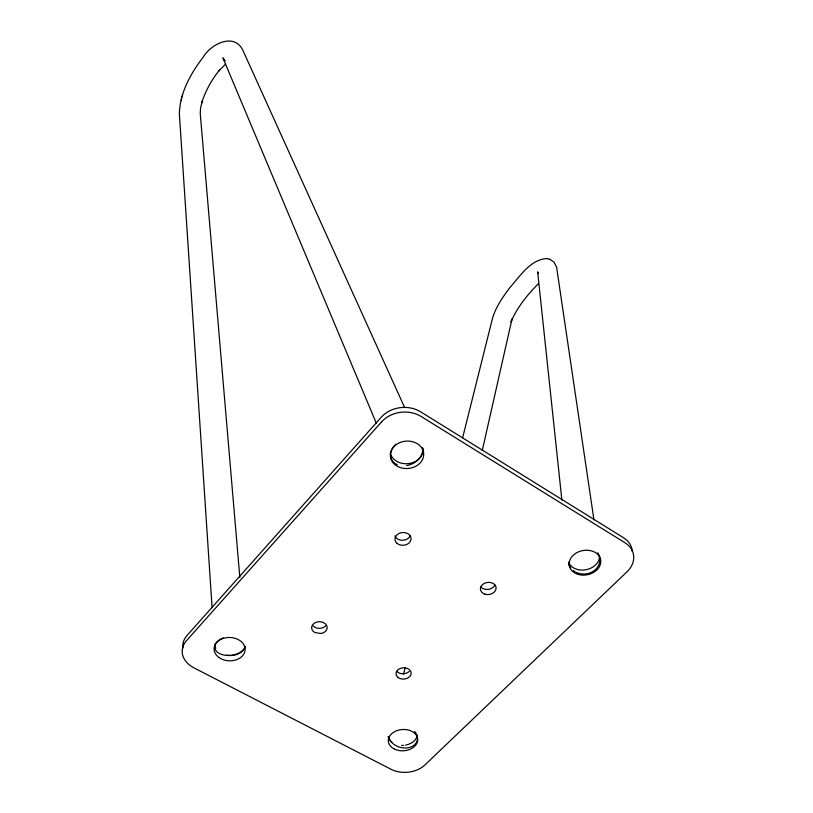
<?xml version="1.0" encoding="UTF-8"?>
<svg xmlns="http://www.w3.org/2000/svg" width="813" height="813" viewBox="0 0 813 813"><rect width="100%" height="100%" fill="white"/><g stroke="black" fill="none" stroke-linecap="round" stroke-linejoin="round"><path stroke-width="1.22" d="M482.251 450.544L512.027 318.94L510.981 321.857C517.149 307.477 527.2 295.017 538.125 283.94M404.64 407.547L242.802 50.152C234.083 32.093 210.496 44.248 203.026 57.398C190.638 73.516 179.856 92.916 179.348 113.688L212.091 607.687M403.553 674.089L405.087 667.94M462.638 437.77L492.322 319.052C495.544 307.212 502.83 297.03 510.066 287.335C520.218 276.085 530.422 259.428 547.007 258.554M181.106 100.162L181.726 98.007M182.082 96.767L182.62 94.887M225.536 64.207L218.687 70.995L219.856 69.613C211.726 79.501 205.445 90.944 201.573 103.149L202.163 101.29L200.516 108.424L200.262 113.739L239.825 577.372M549.964 259.367L553.978 262.121L556.58 267.02L593.947 519.924M546.57 258.443L550.421 259.489M223.971 59.867L224.693 60.386M225.14 60.884L222.894 57.825L376.317 423.177M538.582 273.493L537.647 271.837L561.885 500.178M214.52 644.252L214.683 646.772M632.27 551.356A26.514 20.467 -12 0 0 623.571 537.769L420.707 411.856A27.957 23.171 -4.8 0 0 381.287 417.191L187.031 635.471A25.772 19.37 2.6 0 0 182.925 648.022M423.207 448.837A16.636 13.679 -4.9 0 1 415.982 461.093M415.077 461.591A16.636 13.679 -4.9 0 1 390.331 453.248M410.352 535.452A8.028 6.372 -4.3 0 1 402.598 540.279A8.028 6.372 -4.3 0 1 394.905 535.808M599.506 555.655A15.884 12.286 -11.2 0 1 586.458 569.639A15.884 12.286 -11.2 0 1 568.622 562.24M244.124 648.804A15.447 11.646 1.9 0 1 226.675 655.207M215.78 648.215A15.447 11.646 1.9 0 1 214.856 645.908M417.293 735.125A14.664 10.63 -3.9 0 1 405.575 745.074M403.594 745.328A14.664 10.63 -3.9 0 1 401.581 745.379M391.836 742.228A14.664 10.63 -3.9 0 1 388.167 736.629M325.667 625.878A7.754 5.925 -1.1 0 1 312.873 625.685M494.944 584.842A7.845 6.067 -7.4 0 1 488.288 589.384A7.845 6.067 -7.4 0 1 480.676 586.701M409.213 671.416A7.561 5.661 -4 0 1 396.754 671.253M417.039 735.735A14.736 10.986 15.7 0 1 405.748 748.011A14.736 10.986 15.7 0 1 388.614 736.629M414.701 731.568A14.736 10.986 15.7 0 1 416.612 734.596M597.748 552.759A15.945 14.136 -2.3 0 1 595.289 569.74A15.945 14.136 -2.3 0 1 576.204 572.362M575.198 571.824A15.945 14.136 -2.3 0 1 573.277 570.543M570.848 568.124A15.945 14.136 -2.3 0 1 568.612 563.988M422.506 447.526A16.666 12.764 -23.7 0 1 406.642 465.564M397.252 464.63A16.666 12.764 -23.7 0 1 395.382 463.654M394.559 463.075A16.666 12.764 -23.7 0 1 396.022 444.162M245.414 646.355A15.528 9.471 -6.4 0 1 220.963 654.201A15.528 9.471 -6.4 0 1 223.28 637.87M381.582 421.876L186.431 640.746A25.884 19.41 2.6 0 0 193.809 667.778L390.962 769.25A24.38 17.5 -3.9 0 0 424.914 764.962L626.975 571.824A26.636 20.518 -11.9 0 0 624.963 542.749L421.195 416.52A28.089 23.242 -4.8 0 0 381.582 421.876M320.617 633.51L314.834 632.514A7.784 5.935 -1.1 0 1 314.468 623.104A7.784 5.935 -1.1 0 1 326.501 625.177A7.784 5.935 -1.1 0 1 320.617 633.51M397.506 466.367A16.717 13.719 -4.9 0 0 423.664 455.493A16.717 13.719 -4.9 0 0 399.905 442.587A16.717 13.719 -4.9 0 0 397.506 466.367M397.222 543.501A8.069 6.392 -4.3 0 0 410.768 540.462A8.069 6.392 -4.3 0 0 401.083 532.749A8.069 6.392 -4.3 0 0 397.222 543.501M577.931 574.334A15.955 12.307 -11.1 0 0 600.777 560.675A15.955 12.307 -11.1 0 0 576.224 553.023A15.955 12.307 -11.1 0 0 577.931 574.334M219.053 657.565A15.518 11.677 1.9 0 0 244.733 651.965A15.518 11.677 1.9 0 0 225.018 637.931A15.518 11.677 1.9 0 0 219.053 657.565M394.671 749.19A14.736 10.65 -3.9 0 0 417.699 740.541A14.736 10.65 -3.9 0 0 396.734 730.714A14.736 10.65 -3.9 0 0 394.671 749.19M485.015 594.201A7.876 6.077 -7.4 0 0 496.072 587.474A7.876 6.077 -7.4 0 0 483.674 583.754A7.876 6.077 -7.4 0 0 485.015 594.201M398.126 677.544A7.602 5.671 -4 0 0 410.89 674.78A7.602 5.671 -4 0 0 401.774 667.991A7.602 5.671 -4 0 0 398.126 677.544"/></g></svg>
